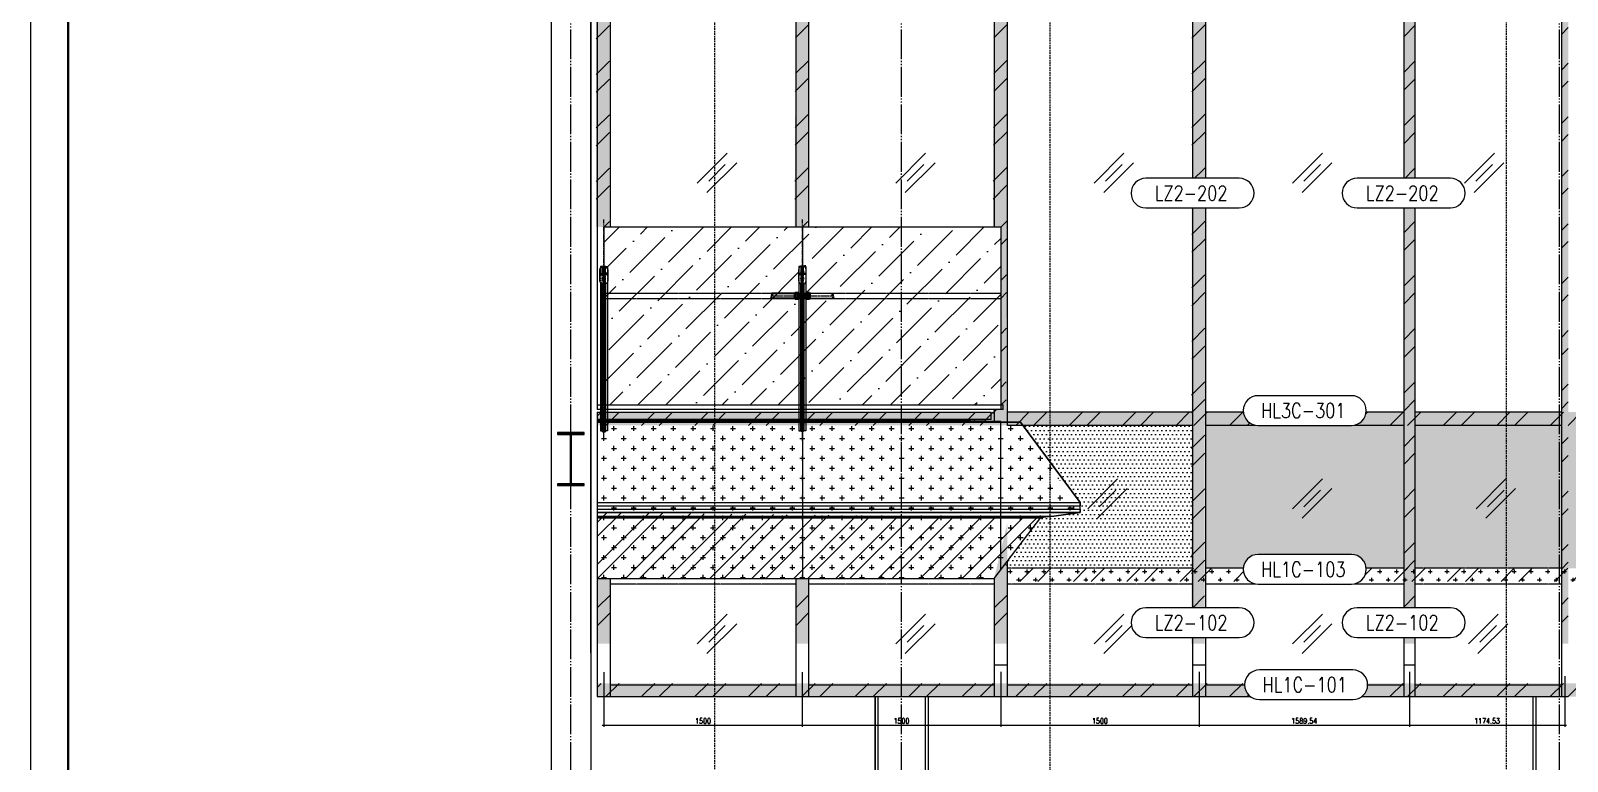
# Model space of a CAD drawing. Extents: x -3378 to 102197, y -3799 to 48702.
# Drawn here: x -3378 to 8238, y 23866 to 29388 of the extents above; entities that cross this region are included whole.
import ezdxf
from ezdxf.enums import TextEntityAlignment as Align

# ---------------------------------------------------------------- set-up
doc = ezdxf.new("R2010")
doc.units = 0
doc.set_wipeout_variables(frame=1)
for name, pattern in [('1', [8, 4, 4]), ('ACAD_ISO02W100', [15, 12, -3]), ('ACISOTGB', [9, 4, -1, 1, -1, 1, -1]), ('CENTER', [2, 1.25, -0.25, 0.25, -0.25]), ('CENTER2', [28.575, 19.05, -3.175, 3.175, -3.175]), ('HIDDEN', [0.375, 0.25, -0.125]), ('JIS_09_15', [18.9, 15, -0.9, 0.6, -0.9, 0.6, -0.9])]:
    doc.linetypes.add(name, pattern=pattern)
for name, color, linetype in [('###4.方位代碼-N', 7, 'Continuous'), ('(圖框)', 7, 'Continuous'), ('0-蝶翼', 7, 'Continuous'), ('CENTER', 4, 'CENTER'), ('GM_ANNO_CLMN_LINE', 8, 'JIS_09_15'), ('GM_SECT_7', 7, 'Continuous'), ('GM_STEL_PRIM', 3, 'Continuous'), ('GM_STEL_SECD', 71, 'Continuous'), ('不鏽鋼板S.S.PANEL', 30, 'Continuous'), ('中心線 CENTER', 6, 'CENTER'), ('剖面線 HATCH', 251, 'Continuous'), ('玻璃 GLASS', 4, 'Continuous'), ('結構體 STRUCTURAL', 154, 'Continuous'), ('螺絲、螺栓', 4, 'Continuous'), ('視覺模型鋁擠型暫替', 4, 'Continuous'), ('視覺模型鋁擠型暫替材質文字', 1, 'Continuous'), ('金屬面材 METAL PANEL', 2, 'Continuous'), ('隱藏線 HIDDEN', 8, 'HIDDEN')]:
    doc.layers.add(name, color=color, linetype=linetype)
doc.layers.add('不顯示', color=254, linetype='Continuous', plot=False)
for name, color, linetype, lineweight in [('中心线', 1, 'CENTER2', 15), ('粗实线', 7, 'Continuous', 40), ('粗线', 7, 'Continuous', 40), ('虚线', 6, 'HIDDEN', 13), ('（粗实线0.35)', 7, '1', 40)]:
    doc.layers.add(name, color=color, linetype=linetype, lineweight=lineweight)
doc.styles.add('CHINA', font='simplex.shx', dxfattribs={"width": 0.75, "bigfont": 'chineset.shx'})
doc.styles.add('romans', font='romans.shx', dxfattribs={"width": 0.5, "bigfont": ' chineset.shx'})
doc.styles.add('型式1', font='')
doc.styles.get('型式1').set_extended_font_data('PMingLiU')
doc.dimstyles.new('BCM-20', dxfattribs={"dimscale": 20, "dimtxt": 2, "dimasz": 0.6, "dimexe": 0.6, "dimexo": 0.6, "dimgap": 0.6, "dimtad": 1, "dimdsep": 46, "dimtxsty": 'CHINA', "dimblk": 'ARCHTICK', "dimcen": 0, "dimdle": 0.6, "dimclrd": 7, "dimclre": 7, "dimclrt": 54, "dimadec": 8, "dimazin": 2, "dimtfac": 1, "dimtix": 1, "dimtofl": 0, "dimtmove": 0, "dimatfit": 3, "dimldrblk": 'OPEN30', "dimfxl": 0.18, "dimtolj": 1, "dimtzin": 0, "dimarcsym": 1})
pattern_1 = [(225, (-3626.2, -53760.06), (202.0558, -202.0558), []), (225, (-3760.9, -53760.06), (202.0558, -202.0558), [])]

# ---------------------------------------------------------------- blocks, each defined once
blk = doc.blocks.new('*U112')
at = {"color": 6, "linetype": 'ACAD_ISO02W100', "lineweight": 9, "ltscale": 0.12}
for p, q in [((0, 8), (1, 8)), ((0, -8), (0, 8)), ((0, 3), (3, 3)), ((0, 1), (3, 1)), ((1, -8), (1, 8)), ((1, 8), (5, 4)), ((3, 3), (5, 0)), ((3, -3), (5, 0)), ((5, 4), (15, 4)), ((5, 4), (5, -4)), ((5, 4), (6, 3)), ((5, 3), (16, 3)), ((6, -4), (6, 4)), ((15, 4), (16, 3)), ((15, -4), (15, 4)), ((16, 3), (16, -3)), ((0, -1), (3, -1)), ((0, -3), (3, -3)), ((0, -8), (1, -8)), ((1, -8), (5, -4)), ((5, -3), (16, -3)), ((5, -4), (6, -3)), ((5, -4), (15, -4)), ((15, -4), (16, -3))]:
    blk.add_line(p, q, dxfattribs=at)
for centre, radius, start, end in [((2, 2), 1.32, 326.6933, 33.3067), ((1, 0), 2.26, 320.1408, 39.8592), ((2, -2), 1.32, 326.6933, 33.3067)]:
    blk.add_arc(centre, radius, start, end, dxfattribs=at)
at = {"layer": 'CENTER', "color": 1, "linetype": 'CENTER', "ltscale": 0.5}
blk.add_line((-2, 0), (17, 0), dxfattribs=at)
blk = doc.blocks.new('M8CF')
at = {"color": 7, "lineweight": 9, "flags": 128}
blk.add_lwpolyline([(-2, -1), (0, -3), (3, -1), (3, 1), (0, 3), (-2, 1)], close=True, dxfattribs=at)
at = {"color": 7, "lineweight": 9}
blk.add_circle((0, 0), 2.89, dxfattribs=at)
at = {"layer": 'CENTER', "color": 1, "linetype": 'CENTER', "ltscale": 0.5}
for p, q in [((-10, 0), (10, 0)), ((0, 10), (0, -10))]:
    blk.add_line(p, q, dxfattribs=at)
at = {"layer": '（粗实线0.35)', "ltscale": 20}
blk.add_circle((0, 0), 8, dxfattribs=at)
blk = doc.blocks.new('欄杆立柱正面')
at = {"layer": '不鏽鋼板S.S.PANEL'}
blk.add_lwpolyline([(-30, -325), (-30, -405, 1), (30, -405), (30, -325, 1)], format="xyb", close=True, dxfattribs=at)
for points in [[(-16, -300), (-26, -300), (-26, -310)], [(16, -300), (26, -300), (26, -310)], [(-26, -420), (-26, -1540), (-10, -1540), (-10, -433)], [(26, -420), (26, -1540), (10, -1540), (10, -433)], [(-231, -540), (-31, -540), (-31, -500), (-231, -500)], [(231, -540), (31, -540), (31, -500), (231, -500)]]:
    blk.add_lwpolyline(points, dxfattribs=at)
at = {"layer": '中心線 CENTER', "ltscale": 30}
blk.add_line((0, -1594), (0, 55), dxfattribs=at)
at = {"layer": '中心线', "ltscale": 10}
blk.add_line((0, -1565), (0, -300), dxfattribs=at)
at = {"layer": '中心线'}
blk.add_line((-224, -520), (224, -520), dxfattribs=at)
at = {"layer": '粗实线'}
for p, q in [((-51, -502), (-51, -539)), ((50, -502), (50, -539))]:
    blk.add_line(p, q, dxfattribs=at)
for points in [[(-10, -433), (-10, -1540), (10, -1540), (10, -433)], [(-10, -1345), (-10, -433)], [(10, -1345), (10, -433)]]:
    blk.add_lwpolyline(points, dxfattribs=at)
for points in [[(-31, -502), (-51, -502), (-51, -502), (-51, -538), (-51, -539), (-31, -539)], [(-26, -501), (-31, -501), (-31, -539), (-26, -539)], [(26, -501), (31, -501), (31, -539), (26, -539)], [(31, -502), (50, -502), (51, -502), (51, -538), (50, -539), (31, -539)]]:
    blk.add_lwpolyline(points, close=True, dxfattribs=at)
at = {"layer": '粗实线', "color": 3}
for points in [[(-231, -500), (-227, -512), (-235, -528), (-231, -540)], [(231, -500), (227, -512), (235, -528), (231, -540)]]:
    blk.add_spline(points, degree=3, dxfattribs=at)
at = {"layer": '粗线', "color": 4, "linetype": 'ACISOTGB', "ltscale": 2}
for points in [[(-31, -497), (-53, -497), (-56, -500), (-56, -540), (-53, -544), (-31, -544)], [(31, -497), (53, -497), (56, -500), (56, -540), (53, -544), (31, -544)]]:
    blk.add_lwpolyline(points, dxfattribs=at)
at = {"layer": '虚线', "ltscale": 5}
for p, q in [((-10, -330), (10, -330)), ((-10, -400), (10, -400))]:
    blk.add_line(p, q, dxfattribs=at)
at = {"layer": '虚线', "ltscale": 10}
for p, q in [((-31, -539), (-232, -539)), ((-230, -502), (-31, -502)), ((-31, -503), (-51, -503)), ((-51, -537), (-31, -537)), ((230, -502), (31, -502)), ((31, -503), (51, -503)), ((51, -537), (31, -537)), ((31, -539), (232, -539))]:
    blk.add_line(p, q, dxfattribs=at)
at = {"layer": '虚线', "ltscale": 34}
for points in [[(-26, -310), (-26, -420)], [(-10, -433), (-10, -300), (-16, -300)], [(10, -433), (10, -305), (-10, -305), (-10, -433)], [(10, -433), (10, -300), (16, -300)], [(26, -310), (26, -420)]]:
    blk.add_lwpolyline(points, dxfattribs=at)
at = {"layer": '虚线', "ltscale": 11}
blk.add_lwpolyline([(-19, -350), (19, -350), (19, -360), (-19, -360)], close=True, dxfattribs=at)
at = {"layer": '（粗实线0.35)'}
for name, p in [('*U112', (-26, -355)), ('M8CF', (0, -390)), ('*U112', (-31, -520))]:
    blk.add_blockref(name, p, dxfattribs=at)
at = {"layer": '（粗实线0.35)', "xscale": -1, "rotation": 180}
blk.add_blockref('M8CF', (0, -340), dxfattribs=at)
at = {"layer": '（粗实线0.35)', "xscale": -1}
for p in [(26, -355), (31, -520)]:
    blk.add_blockref('*U112', p, dxfattribs=at)
blk = doc.blocks.new('H-400x200x8x13')
at = {"layer": '視覺模型鋁擠型暫替', "linetype": 'Continuous'}
h = blk.add_hatch(dxfattribs=at)
h.set_pattern_fill('ANSI31', color=1, scale=30, angle=180)
h.set_pattern_definition([(225, (85874.229, 995633.081), (2.65165043, -2.65165043), [])])
h.paths.add_polyline_path([(300, -400), (300, -387), (217, -387, -0.414214), (204, -374), (204, -26, -0.414214), (217, -13), (300, -13), (300, 0), (100, 0), (100, -13), (183, -13, -0.414214), (196, -26), (196, -374, -0.414214), (183, -387), (100, -387), (100, -400)])
blk.add_lwpolyline([(100, -13), (183, -13, -0.414214), (196, -26), (196, -374, -0.414214), (183, -387), (100, -387), (100, -400), (300, -400), (300, -387), (217, -387, -0.414214), (204, -374), (204, -26, -0.414214), (217, -13), (300, -13), (300, 0), (100, 0)], format="xyb", close=True, dxfattribs=at)
blk = doc.blocks.new('欄杆邊')
at = {"layer": '不鏽鋼板S.S.PANEL'}
blk.add_lwpolyline([(-30, -25), (-30, -105, 1), (30, -105), (30, -25, 1)], format="xyb", close=True, dxfattribs=at)
for points in [[(-16, 0), (-26, 0), (-26, -10)], [(16, 0), (26, 0), (26, -10)], [(-26, -120), (-26, -1240), (-10, -1240), (-10, -133)], [(26, -120), (26, -1240), (10, -1240), (10, -133)]]:
    blk.add_lwpolyline(points, dxfattribs=at)
at = {"layer": '中心線 CENTER', "ltscale": 30}
blk.add_line((0, -1294), (0, 355), dxfattribs=at)
blk.add_line((0, -1294), (0, 355), dxfattribs=at)
at = {"layer": '中心线', "ltscale": 10}
blk.add_line((0, -1265), (0, 0), dxfattribs=at)
at = {"layer": '粗实线'}
blk.add_lwpolyline([(-10, -130), (-10, -1245), (10, -1245), (10, -130)], dxfattribs=at)
at = {"layer": '虚线', "ltscale": 5}
for p, q in [((-10, -30), (10, -30)), ((-10, -100), (10, -100))]:
    blk.add_line(p, q, dxfattribs=at)
at = {"layer": '虚线', "ltscale": 34}
for points in [[(-10, -133), (-10, 0), (-16, 0)], [(10, -133), (10, 0), (16, 0)], [(-26, -10), (-26, -120)], [(10, -133), (10, -5), (-10, -5), (-10, -133)], [(26, -10), (26, -120)]]:
    blk.add_lwpolyline(points, dxfattribs=at)
at = {"layer": '虚线', "ltscale": 11}
blk.add_lwpolyline([(-19, -50), (19, -50), (19, -60), (-19, -60)], close=True, dxfattribs=at)
at = {"layer": '（粗实线0.35)'}
for name, p in [('*U112', (-26, -55)), ('M8CF', (0, -90))]:
    blk.add_blockref(name, p, dxfattribs=at)
at = {"layer": '（粗实线0.35)', "xscale": -1, "rotation": 180}
blk.add_blockref('M8CF', (0, -40), dxfattribs=at)
at = {"layer": '（粗实线0.35)', "xscale": -1}
blk.add_blockref('*U112', (26, -55), dxfattribs=at)
blk = doc.blocks.new('_ArchTick')
at = {"color": 0, "linetype": 'ByBlock', "const_width": 0.15}
blk.add_lwpolyline([(-0.5, -0.5), (0.5, 0.5)], dxfattribs=at)
blk = doc.blocks.new('*D125')
at = {"color": 7, "lineweight": -2, "transparency": 16777216}
for p, q in [((955, 24539), (955, 24127)), ((2455, 24539), (2455, 24127)), ((943, 24139), (2467, 24139))]:
    blk.add_line(p, q, dxfattribs=at)
at = {"layer": 'Defpoints', "color": 0, "transparency": 16777216}
for p in [(955, 24551, 0), (2455, 24551, 0), (2455, 24139)]:
    blk.add_point(p, dxfattribs=at)
at = {"color": 7, "lineweight": -2, "transparency": 16777216, "xscale": 12, "yscale": 12, "zscale": 12, "rotation": 180}
blk.add_blockref('_ArchTick', (955, 24139), dxfattribs=at)
at = {"color": 7, "lineweight": -2, "transparency": 16777216, "xscale": 12, "yscale": 12, "zscale": 12}
blk.add_blockref('_ArchTick', (2455, 24139), dxfattribs=at)
at = {"color": 54, "transparency": 16777216, "insert": (1705, 24171), "char_height": 40, "attachment_point": 5, "style": 'CHINA'}
blk.add_mtext('\\A1;1500', dxfattribs=at)
blk = doc.blocks.new('_Open30')
at = {"color": 0, "linetype": 'ByBlock', "lineweight": -2}
for p, q in [((-1, 0.27), (0, 0)), ((0, 0), (-1, -0.27)), ((0, 0), (-1, 0))]:
    blk.add_line(p, q, dxfattribs=at)
blk = doc.blocks.new('*D126')
at = {"color": 7, "lineweight": -2, "transparency": 16777216}
for p, q in [((2455, 24539), (2455, 24127)), ((3955, 24543), (3955, 24127)), ((2443, 24139), (3967, 24139))]:
    blk.add_line(p, q, dxfattribs=at)
at = {"layer": 'Defpoints', "color": 0, "transparency": 16777216}
for p in [(2455, 24551, 0), (3955, 24555, 0), (3955, 24139)]:
    blk.add_point(p, dxfattribs=at)
at = {"color": 7, "lineweight": -2, "transparency": 16777216, "xscale": 12, "yscale": 12, "zscale": 12, "rotation": 180}
blk.add_blockref('_ArchTick', (2455, 24139), dxfattribs=at)
at = {"color": 7, "lineweight": -2, "transparency": 16777216, "xscale": 12, "yscale": 12, "zscale": 12}
blk.add_blockref('_ArchTick', (3955, 24139), dxfattribs=at)
at = {"color": 54, "transparency": 16777216, "insert": (3205, 24171), "char_height": 40, "attachment_point": 5, "style": 'CHINA'}
blk.add_mtext('\\A1;1500', dxfattribs=at)
blk = doc.blocks.new('*D127')
at = {"color": 7, "lineweight": -2, "transparency": 16777216}
for p, q in [((3955, 24543), (3955, 24127)), ((5455, 24543), (5455, 24127)), ((3943, 24139), (5467, 24139))]:
    blk.add_line(p, q, dxfattribs=at)
at = {"layer": 'Defpoints', "color": 0, "transparency": 16777216}
for p in [(3955, 24555, 0), (5455, 24555, 0), (5455, 24139)]:
    blk.add_point(p, dxfattribs=at)
at = {"color": 7, "lineweight": -2, "transparency": 16777216, "xscale": 12, "yscale": 12, "zscale": 12, "rotation": 180}
blk.add_blockref('_ArchTick', (3955, 24139), dxfattribs=at)
at = {"color": 7, "lineweight": -2, "transparency": 16777216, "xscale": 12, "yscale": 12, "zscale": 12}
blk.add_blockref('_ArchTick', (5455, 24139), dxfattribs=at)
at = {"color": 54, "transparency": 16777216, "insert": (4705, 24171), "char_height": 40, "attachment_point": 5, "style": 'CHINA'}
blk.add_mtext('\\A1;1500', dxfattribs=at)
blk = doc.blocks.new('*D128')
at = {"color": 7, "lineweight": -2, "transparency": 16777216}
for p, q in [((5455, 24543), (5455, 24127)), ((7045, 24543), (7045, 24127)), ((5443, 24139), (7057, 24139))]:
    blk.add_line(p, q, dxfattribs=at)
at = {"layer": 'Defpoints', "color": 0, "transparency": 16777216}
for p in [(5455, 24555, 0), (7045, 24555), (7045, 24139)]:
    blk.add_point(p, dxfattribs=at)
at = {"color": 7, "lineweight": -2, "transparency": 16777216, "xscale": 12, "yscale": 12, "zscale": 12, "rotation": 180}
blk.add_blockref('_ArchTick', (5455, 24139), dxfattribs=at)
at = {"color": 7, "lineweight": -2, "transparency": 16777216, "xscale": 12, "yscale": 12, "zscale": 12}
blk.add_blockref('_ArchTick', (7045, 24139), dxfattribs=at)
at = {"color": 54, "transparency": 16777216, "insert": (6250, 24171), "char_height": 40, "attachment_point": 5, "style": 'CHINA'}
blk.add_mtext('\\A1;1589.54', dxfattribs=at)
blk = doc.blocks.new('*D129')
at = {"color": 7, "lineweight": -2, "transparency": 16777216}
for p, q in [((7045, 24543), (7045, 24127)), ((8220, 24509), (8220, 24127)), ((7033, 24139), (8232, 24139))]:
    blk.add_line(p, q, dxfattribs=at)
at = {"layer": 'Defpoints', "color": 0, "transparency": 16777216}
for p in [(7045, 24555), (8220, 24521), (8220, 24139)]:
    blk.add_point(p, dxfattribs=at)
at = {"color": 7, "lineweight": -2, "transparency": 16777216, "xscale": 12, "yscale": 12, "zscale": 12, "rotation": 180}
blk.add_blockref('_ArchTick', (7045, 24139), dxfattribs=at)
at = {"color": 7, "lineweight": -2, "transparency": 16777216, "xscale": 12, "yscale": 12, "zscale": 12}
blk.add_blockref('_ArchTick', (8220, 24139), dxfattribs=at)
at = {"color": 54, "transparency": 16777216, "insert": (7632, 24171), "char_height": 40, "attachment_point": 5, "style": 'CHINA'}
blk.add_mtext('\\A1;1174.53', dxfattribs=at)
blk = doc.blocks.new('PLAN-圖框')
at = {"layer": '(圖框)', "color": 4, "linetype": 'Continuous', "lineweight": 0}
blk.add_3dface([(20500, -14391.5), (0, -14391.5), (0, 0), (20500, 0)], dxfattribs=at)
at = {"layer": '(圖框)', "color": 1, "linetype": 'Continuous', "lineweight": 40}
blk.add_3dface([(149.7, -14142.1), (20200.7, -14142.1), (20200.7, -249.4), (149.7, -249.4)], dxfattribs=at)
at = {"layer": '(圖框)', "style": '型式1'}
blk.add_attdef('全球人壽', (13776.3, -13971.5), '', height=124.7, dxfattribs=at)
at = {"style": '型式1', "width": 0.8}
blk.add_attdef('圖號-橫', (17230.3, -13782.2), '', height=103.4, dxfattribs=at)
blk = doc.blocks.new('球號-North')
at = {"color": 3, "linetype": 'ByBlock'}
blk.add_wipeout([(147, 0), (161.5, 2.3), (174.5, 8.9), (184.8, 19.3), (191.5, 32.3), (193.8, 46.8), (191.5, 61.2), (184.8, 74.2), (174.5, 84.6), (161.5, 91.2), (147, 93.5), (-147, 93.5), (-161.5, 91.2), (-174.5, 84.6), (-184.8, 74.2), (-191.5, 61.2), (-193.8, 46.8), (-191.5, 32.3), (-184.8, 19.3), (-174.5, 8.9), (-161.5, 2.3), (-147, 0)], dxfattribs=at).dxf.layer = '###4.方位代碼-N'
at = {"layer": '###4.方位代碼-N', "color": 3, "linetype": 'ByBlock'}
blk.add_lwpolyline([(147, 93.5), (-147, 93.5, 1), (-147, 0), (147, 0, 1)], format="xyb", close=True, dxfattribs=at)
at = {"layer": '###4.方位代碼-N', "color": 3, "linetype": 'ByBlock', "style": 'romans', "width": 0.8}
blk.add_attdef('N01-999', text='', height=46.8, dxfattribs=at).set_placement((-4.5, 46.8), align=Align.MIDDLE)

msp = doc.modelspace()

# ---------------------------------------------------------------- hatches: boundary and pattern name
at = {"layer": 'GM_SECT_7'}
h = msp.add_hatch(dxfattribs=at)
h.set_pattern_fill('ANSI32', color=256, scale=30)
h.set_pattern_definition([(45, (-42317.86, -53760.06), (-202.0558, 202.0558), []), (45, (-42183.16, -53760.06), (-202.0558, 202.0558), [])])
h.paths.add_polyline_path([(896.728, 35030.012), (996.673, 35030.012), (996.673, 35405.012), (896.728, 35405.012)])
h.paths.add_polyline_path([(896.728, 32205.017), (996.673, 32205.017), (996.673, 33848.512), (896.728, 33848.512)])
h.paths.add_polyline_path([(896.728, 27905.013), (996.673, 27905.013), (996.673, 29646.716), (896.728, 29632.454)])
h.paths.add_polyline_path([(1005.462, 25248.511), (905.462, 25248.511), (905.462, 24755.012), (1005.462, 24755.012)])
h = msp.add_hatch(dxfattribs=at)
h.set_pattern_fill('ANSI32', color=256, scale=30)
h.set_pattern_definition([(45, (-40817.86, -53760.06), (-202.0558, 202.0558), []), (45, (-40683.16, -53760.06), (-202.0558, 202.0558), [])])
h.paths.add_polyline_path([(2396.728, 35030.012), (2496.673, 35030.012), (2496.673, 35405.012), (2396.728, 35405.012)])
h.paths.add_polyline_path([(2396.728, 32205.017), (2496.673, 32205.017), (2496.673, 33848.512), (2396.728, 33848.512)])
h.paths.add_polyline_path([(2396.728, 27905.013), (2496.673, 27905.013), (2505.462, 29548.512), (2405.462, 29548.512)])
h.paths.add_polyline_path([(2505.462, 25248.511), (2405.462, 25248.511), (2405.462, 24755.012), (2505.462, 24755.012)])
h = msp.add_hatch(dxfattribs=at)
h.set_pattern_fill('ANSI32', color=256, scale=30)
h.set_pattern_definition([(45, (-39317.86, -53760.06), (-202.0558, 202.0558), []), (45, (-39183.16, -53760.06), (-202.0558, 202.0558), [])])
h.paths.add_polyline_path([(3896.728, 35030.012), (3996.673, 35030.012), (3996.673, 35405.012), (3896.728, 35405.012)])
h.paths.add_polyline_path([(3896.728, 32205.017), (3996.673, 32205.017), (4005.462, 33805.004), (3906.454, 33805.004)])
h.paths.add_polyline_path([(4005.462, 25378.863), (3905.459, 25248.511), (3905.462, 24755.012), (4005.462, 24755.012)])
h.paths.add_polyline_path([(3955.465, 26525.013), (3896.728, 26525.013), (3896.728, 26430.012), (3996.673, 26430.012), (4005.462, 29548.513), (3905.462, 29548.513), (3896.728, 27905.013), (3955.465, 27905.013)])
h = msp.add_hatch(dxfattribs=at)
h.set_pattern_fill('ANSI32', color=256, scale=30)
h.set_pattern_definition([(45, (-37817.86, -53760.06), (-202.0558, 202.0558), []), (45, (-37683.16, -53760.06), (-202.0558, 202.0558), [])])
h.paths.add_polyline_path([(5505.462, 33978.864), (5405.462, 33848.513), (5396.728, 24755.012), (5496.673, 24755.012)])
h.paths.add_polyline_path([(5396.728, 35030.012), (5496.673, 35030.012), (5496.673, 35405.012), (5396.728, 35405.012)])
h = msp.add_hatch(dxfattribs=at)
h.set_pattern_fill('ANSI32', color=256, scale=30)
h.set_pattern_definition([(45, (-36228.33, -53760.06), (-202.0558, 202.0558), []), (45, (-36093.62, -53760.06), (-202.0558, 202.0558), [])])
h.paths.add_polyline_path([(7001.513, 35405.012), (7001.513, 24755.012), (7086.21, 24755.012), (7086.21, 35405.012)])
h = msp.add_hatch(dxfattribs=at)
h.set_pattern_fill('ANSI32', color=256, scale=30)
h.set_pattern_definition([(45, (-35053.8, -53760.06), (-202.0558, 202.0558), []), (45, (-34919.1, -53760.06), (-202.0558, 202.0558), [])])
h.paths.add_polyline_path([(8245.113, 24755.012), (8245.113, 35405.012), (8193.935, 35405.012), (8193.935, 24755.012)])
h = msp.add_hatch(dxfattribs=at)
h.set_pattern_fill('ANSI32', color=256, scale=30, angle=180)
h.set_pattern_definition(pattern_1)
h.paths.add_polyline_path([(905.462, 26504.98), (905.462, 26405.035), (8673.224, 26405.035), (8673.224, 26504.98)])
h = msp.add_hatch(dxfattribs=at)
h.set_pattern_fill('ANSI32', color=256, scale=30, angle=180)
h.set_pattern_definition(pattern_1)
h.paths.add_polyline_path([(4005.462, 25325.012), (4005.462, 25225.067), (8673.224, 25225.067), (8673.224, 25325.012)])
h = msp.add_hatch(dxfattribs=at)
h.set_pattern_fill('ANSI32', color=256, scale=30, angle=180)
h.set_pattern_definition([(225, (-3626.2, -55810.06), (202.0558, -202.0558), []), (225, (-3760.9, -55810.06), (202.0558, -202.0558), [])])
h.paths.add_polyline_path([(905.462, 24454.98), (905.462, 24355.035), (8673.224, 24355.035), (8673.224, 24454.98)])
at = {"layer": 'GM_STEL_PRIM'}
h = msp.add_hatch(dxfattribs=at)
h.set_pattern_fill('DOTS', color=256, scale=20)
h.set_pattern_definition([(0, (224645.242, -281448.842), (15.875, 31.75), [0, -31.75])])
h.paths.add_polyline_path([(5405.462, 26405.012), (4123.98, 26405.012), (4555.463, 25822.512), (4555.462, 25822.512), (4555.462, 25747.513), (4555.47, 25747.513), (4357.468, 25719.259), (4336.228, 25719.259), (4258.047, 25708.103), (4258.48, 25705.066), (3955.462, 25325.012), (5405.462, 25325.012)])
h = msp.add_hatch(dxfattribs=at)
h.set_pattern_fill('DOTS', color=256, scale=20)
h.set_pattern_definition([(0, (-3626.21, -53760.06), (15.875, 31.75), [0, -31.75])])
h.paths.add_polyline_path([(5505.462, 25325.012), (7001.513, 25325.012), (7001.513, 26405.012), (5505.462, 26405.012)])
h.paths.add_polyline_path([(7088.485, 25325.012), (8193.935, 25325.012), (8193.935, 26405.012), (7088.485, 26405.012)])
h.paths.add_polyline_path([(8245.113, 25325.012), (8673.224, 25325.012), (8673.224, 26405.012), (8245.113, 26405.012)])
at = {"layer": '剖面線 HATCH'}
h = msp.add_hatch(dxfattribs=at)
h.set_pattern_fill('CROSS', color=256, scale=10)
h.set_pattern_definition([(0, (-43354.424, -53760.06), (63.5, 63.5), [31.75, -95.25]), (90, (-43338.55, -53775.936), (-63.5, 63.5), [31.75, -95.25])])
h.paths.add_polyline_path([(896.728, 35030.012), (996.673, 35030.012), (996.673, 35405.012), (896.728, 35405.012)])
h.paths.add_polyline_path([(896.728, 32205.017), (996.673, 32205.017), (996.673, 33848.512), (896.728, 33848.512)])
h.paths.add_polyline_path([(896.728, 27905.013), (996.673, 27905.013), (996.673, 29646.716), (896.728, 29632.454)])
h.paths.add_polyline_path([(1005.462, 25248.511), (905.462, 25248.511), (905.462, 24755.012), (1005.462, 24755.012)])
h = msp.add_hatch(dxfattribs=at)
h.set_pattern_fill('CROSS', color=256, scale=10)
h.set_pattern_definition([(0, (-41854.424, -53760.06), (63.5, 63.5), [31.75, -95.25]), (90, (-41838.55, -53775.936), (-63.5, 63.5), [31.75, -95.25])])
h.paths.add_polyline_path([(2396.728, 35030.012), (2496.673, 35030.012), (2496.673, 35405.012), (2396.728, 35405.012)])
h.paths.add_polyline_path([(2396.728, 32205.017), (2496.673, 32205.017), (2496.673, 33848.512), (2396.728, 33848.512)])
h.paths.add_polyline_path([(2396.728, 27905.013), (2496.673, 27905.013), (2505.462, 29548.512), (2405.462, 29548.512)])
h.paths.add_polyline_path([(2505.462, 25248.511), (2405.462, 25248.511), (2405.462, 24755.012), (2505.462, 24755.012)])
h = msp.add_hatch(dxfattribs=at)
h.set_pattern_fill('CROSS', color=256, scale=10)
h.set_pattern_definition([(0, (-40354.424, -53760.06), (63.5, 63.5), [31.75, -95.25]), (90, (-40338.55, -53775.936), (-63.5, 63.5), [31.75, -95.25])])
h.paths.add_polyline_path([(3896.728, 35030.012), (3996.673, 35030.012), (3996.673, 35405.012), (3896.728, 35405.012)])
h.paths.add_polyline_path([(3896.728, 32205.017), (3996.673, 32205.017), (3996.673, 34053.735), (3896.728, 34039.474)])
h.paths.add_polyline_path([(4005.462, 25667.776), (3905.459, 25248.511), (3905.462, 24755.012), (4005.462, 24755.012)])
h.paths.add_polyline_path([(3955.465, 26525.013), (3896.728, 26525.013), (3896.728, 26430.012), (3996.673, 26430.012), (4005.462, 29548.513), (3905.462, 29548.513), (3896.728, 27905.013), (3955.465, 27905.013)])
h = msp.add_hatch(dxfattribs=at)
h.set_pattern_fill('CROSS', color=256, scale=10)
h.set_pattern_definition([(0, (-38854.424, -53760.06), (63.5, 63.5), [31.75, -95.25]), (90, (-38838.55, -53775.936), (-63.5, 63.5), [31.75, -95.25])])
h.paths.add_polyline_path([(5505.462, 33978.864), (5405.462, 33848.513), (5396.728, 24755.012), (5496.673, 24755.012)])
h.paths.add_polyline_path([(5396.728, 35030.012), (5496.673, 35030.012), (5496.673, 35405.012), (5396.728, 35405.012)])
h = msp.add_hatch(dxfattribs=at)
h.set_pattern_fill('CROSS', color=256, scale=10)
h.set_pattern_definition([(0, (-37264.887, -53760.06), (63.5, 63.5), [31.75, -95.25]), (90, (-37249.01, -53775.936), (-63.5, 63.5), [31.75, -95.25])])
h.paths.add_polyline_path([(7001.513, 35405.012), (7001.513, 24755.012), (7086.21, 24755.012), (7086.21, 35405.012)])
h = msp.add_hatch(dxfattribs=at)
h.set_pattern_fill('CROSS', color=256, scale=10)
h.set_pattern_definition([(0, (-36090.36, -53760.06), (63.5, 63.5), [31.75, -95.25]), (90, (-36074.487, -53775.936), (-63.5, 63.5), [31.75, -95.25])])
h.paths.add_polyline_path([(8245.113, 24755.012), (8245.113, 35405.012), (8193.935, 35405.012), (8193.935, 24755.012)])
h = msp.add_hatch(dxfattribs=at)
h.set_pattern_fill('ANSI36', color=4, scale=1200)
h.set_pattern_definition([(45, (31035.23, -585528.73), (79.549513, 291.681547), [375, -75, 0, -75])])
h.paths.add_polyline_path([(3955.462, 26560.089), (3955.467, 27905.065), (955.464, 27905.065), (955.459, 26560.089)])
h = msp.add_hatch(dxfattribs=at)
h.set_pattern_fill('CROSS', color=256, scale=10, angle=-90)
h.set_pattern_definition([(270, (-80491.85, 70756.13), (63.5, -63.5), [31.75, -95.25]), (360, (-80507.724, 70740.256), (63.5, 63.5), [31.75, -95.25])])
h.paths.add_polyline_path([(905.462, 26504.98), (905.462, 26405.035), (8673.224, 26405.035), (8673.224, 26504.98)])
h = msp.add_hatch(dxfattribs=at)
h.set_pattern_fill('CROSS', color=256, scale=300)
h.set_pattern_definition([(0, (173361.67, -982068.656), (75, 75), [37.5, -112.5]), (90, (173380.42, -982087.406), (-75, 75), [37.5, -112.5])])
h.paths.add_polyline_path([(905.461, 26430.012), (905.461, 25747.512), (4258.471, 25705.133), (4555.462, 25772.512), (4105.461, 26430.012)])
h.paths.add_polyline_path([(905.461, 25747.512), (905.461, 25248.511), (3905.462, 25248.512), (4258.471, 25705.133)])
h = msp.add_hatch(dxfattribs=at)
h.set_pattern_fill('ANSI32', color=256, scale=600)
h.set_pattern_definition([(45, (173361.67, -982068.66), (-159.099026, 159.099026), []), (45, (173467.74, -982068.66), (-159.099026, 159.099026), [])])
h.paths.add_polyline_path([(4258.471, 25705.133), (905.461, 25747.512), (905.461, 25248.511), (3905.462, 25248.512)])
h = msp.add_hatch(dxfattribs=at)
h.set_pattern_fill('CROSS', color=256, scale=10, angle=-90)
h.set_pattern_definition([(270, (-80491.85, 69576.164), (63.5, -63.5), [31.75, -95.25]), (360, (-80507.724, 69560.29), (63.5, 63.5), [31.75, -95.25])])
h.paths.add_polyline_path([(4005.462, 25325.012), (4005.462, 25225.067), (8673.224, 25225.067), (8673.224, 25325.012)])
h = msp.add_hatch(dxfattribs=at)
h.set_pattern_fill('CROSS', color=256, scale=10, angle=-90)
h.set_pattern_definition([(270, (-80491.85, 68706.13), (63.5, -63.5), [31.75, -95.25]), (360, (-80507.724, 68690.256), (63.5, 63.5), [31.75, -95.25])])
h.paths.add_polyline_path([(905.462, 24454.98), (905.462, 24355.035), (8673.224, 24355.035), (8673.224, 24454.98)])

# ---------------------------------------------------------------- linework, layer by layer
at = {"elevation": 0}
for points in [[(4005.462, 24592.921), (3905.461, 24592.921)], [(5505.462, 24592.921), (5405.462, 24592.921)], [(7088.485, 24592.921), (7001.513, 24592.921)]]:
    msp.add_lwpolyline(points, dxfattribs=at)
at = {"layer": 'GM_ANNO_CLMN_LINE', "ltscale": 15}
for p, q in [((705.461, 22085.458, 0), (705.461, 36412.589, 0)), ((3205.461, 22085.458, 0), (3205.461, 36412.589, 0)), ((8178.581, 22085.458, 0), (8178.581, 36412.589, 0))]:
    msp.add_line(p, q, dxfattribs=at)
at = {"layer": 'GM_STEL_SECD'}
for p, q in [((555.461, 34946.624, 0), (555.461, 22878.624, 0)), ((855.461, 34946.624, 0), (855.461, 22878.624, 0)), ((3005.461, 24355.012, 0), (3005.461, 22887.012, 0)), ((3026.461, 24355.012, 0), (3026.461, 22887.012, 0)), ((3384.461, 24355.012, 0), (3384.461, 22887.012, 0)), ((3405.461, 24355.012, 0), (3405.461, 22887.012, 0)), ((7978.581, 24355.012, 0), (7978.581, 22887.012, 0)), ((7999.581, 24355.012, 0), (7999.581, 22887.012, 0))]:
    msp.add_line(p, q, dxfattribs=at)
at = {"layer": '不顯示', "color": 20, "linetype": 'HIDDEN', "ltscale": 50}
for points in [[(1790.82, 35875.346), (1790.82, 22920.294), (803.692, 22920.294), (1790.82, 23490.213)], [(4325.974, 35881.437), (4325.974, 22926.386), (3338.845, 22926.386), (4325.974, 23496.305)], [(7776.701, 35855.739), (7776.701, 22900.687), (6789.572, 22900.687), (7776.701, 23470.606)]]:
    msp.add_lwpolyline(points, dxfattribs=at)
at = {"layer": '玻璃 GLASS'}
for p, q in [((1661.408, 28236.667), (1886.931, 28462.19)), ((3161.408, 28236.667), (3386.931, 28462.19)), ((4661.408, 28236.667), (4886.931, 28462.19)), ((6161.408, 28236.667), (6386.931, 28462.19)), ((7461.439, 28236.667), (7686.962, 28462.19)), ((1959.321, 28389.8), (1733.798, 28164.277)), ((1873.009, 28375.879), (1747.719, 28250.588)), ((3459.321, 28389.8), (3233.798, 28164.277)), ((3373.009, 28375.879), (3247.719, 28250.588)), ((4959.321, 28389.8), (4733.798, 28164.277)), ((4873.009, 28375.879), (4747.719, 28250.588)), ((6459.321, 28389.8), (6233.798, 28164.277)), ((6373.009, 28375.879), (6247.719, 28250.588)), ((7759.352, 28389.8), (7533.829, 28164.277)), ((7673.041, 28375.879), (7547.751, 28250.588)), ((955.462, 27905.013), (3955.465, 27905.013, 0)), ((955.462, 27905.013), (955.462, 26560.013)), ((3955.465, 27905.013, 0), (3955.465, 26560.013, 0)), ((4613.382, 25775.244), (4838.905, 26000.767)), ((4911.295, 25928.377), (4685.772, 25702.854)), ((4824.984, 25914.456), (4699.693, 25789.165)), ((6161.408, 25775.244), (6386.931, 26000.767)), ((6459.321, 25928.377), (6233.798, 25702.854)), ((6373.009, 25914.456), (6247.719, 25789.165)), ((7549.13, 25775.244), (7774.653, 26000.767)), ((7847.043, 25928.377), (7621.52, 25702.854)), ((7760.732, 25914.456), (7635.441, 25789.165)), ((1661.408, 24753.207), (1886.931, 24978.729)), ((3161.408, 24753.207), (3386.931, 24978.729)), ((4661.408, 24753.207), (4886.931, 24978.729)), ((6161.408, 24753.207), (6386.931, 24978.729)), ((7490.826, 24753.207), (7716.349, 24978.729)), ((1959.321, 24906.339), (1733.798, 24680.817)), ((1873.009, 24892.418), (1747.719, 24767.128)), ((3459.321, 24906.339), (3233.798, 24680.817)), ((3373.009, 24892.418), (3247.719, 24767.128)), ((4959.321, 24906.339), (4733.798, 24680.817)), ((4873.009, 24892.418), (4747.719, 24767.128)), ((6459.321, 24906.339), (6233.798, 24680.817)), ((6373.009, 24892.418), (6247.719, 24767.128)), ((7788.739, 24906.339), (7563.216, 24680.817)), ((7702.428, 24892.418), (7577.137, 24767.128))]:
    msp.add_line(p, q, dxfattribs=at)
at = {"layer": '結構體 STRUCTURAL'}
for p, q in [((555.461, 34950.012, 0), (555.461, 24687.022, 0)), ((855.461, 24687.022, 0), (855.461, 34950.012, 0))]:
    msp.add_line(p, q, dxfattribs=at)
at = {"layer": '結構體 STRUCTURAL', "elevation": 0}
msp.add_lwpolyline([(3405.461, 22887.012), (3005.461, 22887.012), (3005.461, 24355.012), (3405.461, 24355.012)], close=True, dxfattribs=at)
at = {"layer": '視覺模型鋁擠型暫替材質文字', "linetype": 'Continuous'}
msp.add_line((4555.462, 25747.512, 0), (905.461, 25747.512, 0), dxfattribs=at)
at = {"layer": '金屬面材 METAL PANEL'}
for p, q in [((7001.513, 35405.012, 0), (7001.513, 24355.012, 0)), ((7088.485, 24355.012, 0), (7088.485, 35405.012, 0)), ((8193.935, 35405.012, 0), (8193.935, 24355.012, 0)), ((5505.462, 24355.012, 0), (5505.462, 33978.864, 0)), ((5405.462, 33848.513, 0), (5405.462, 24355.012, 0)), ((905.462, 29548.512, 0), (905.462, 26560.013, 0)), ((1005.462, 27905.013, 0), (1005.462, 29548.512, 0)), ((2405.462, 29548.512, 0), (2405.462, 27905.013, 0)), ((2505.462, 27905.013, 0), (2505.462, 29548.512, 0)), ((3905.462, 29548.513, 0), (3905.462, 27905.013, 0)), ((4005.462, 26405.012, 0), (4005.462, 29548.513, 0)), ((2455.462, 27905.013, 0), (2455.462, 25248.511, 0)), ((3955.466, 27905.014, 0), (3955.465, 27905.017, 0)), ((905.462, 26560.013, 0), (3955.465, 26560.013, 0)), ((905.462, 26560.013, 0), (905.462, 26525.013, 0)), ((3955.465, 26525.013, 0), (905.462, 26525.013, 0)), ((905.462, 26505.012, 0), (3882.942, 26505.012, 0)), ((905.462, 26505.012, 0), (905.462, 26450.012, 0)), ((3882.942, 26450.012, 0), (3882.942, 26505.012, 0)), ((3882.942, 26505.012, 0), (3882.942, 26505.012, 0)), ((3905.462, 26525.013, 0), (3905.462, 26435.345, 0)), ((3955.465, 26560.013, 0), (3973.465, 26560.013, 0)), ((3955.465, 26560.013, 0), (3955.465, 26525.013, 0)), ((3973.465, 26525.013, 0), (3955.465, 26525.013, 0)), ((3973.465, 26525.013, 0), (3973.465, 26560.013, 0)), ((5405.462, 26504.98, 0), (4005.462, 26504.98, 0)), ((7001.513, 26504.98, 0), (5505.462, 26504.98, 0)), ((8193.935, 26504.98, 0), (7088.485, 26504.98, 0)), ((3882.942, 26450.012, 0), (905.462, 26450.012, 0)), ((905.462, 26450.011, 0), (905.462, 26440.011, 0)), ((905.462, 26440.012, 0), (905.462, 26430.012, 0)), ((3730.462, 26440.012, 0), (905.462, 26440.012, 0)), ((905.462, 26430.012, 0), (905.462, 25822.512, 0)), ((905.462, 26430.012, 0), (3955.462, 26430.012, 0)), ((3955.462, 26434.012, 0), (3730.462, 26440.012, 0)), ((3756.942, 26439.305, 0), (3756.942, 26450.012, 0)), ((3955.462, 26430.012, 0), (3955.462, 26434.012, 0)), ((3955.462, 25822.512, 0), (3955.462, 26430.012, 0)), ((3955.462, 26430.012, 0), (4105.462, 26430.012, 0)), ((3955.469, 26434.012, 0), (4105.462, 26430.012, 0)), ((5405.462, 26405.012, 0), (4005.462, 26405.012, 0)), ((4105.462, 26430.012, 0), (4105.462, 26430.012, 0)), ((4105.462, 26430.012, 0), (4555.463, 25822.512, 0)), ((7001.513, 26405.012, 0), (5505.462, 26405.012, 0)), ((8193.935, 26405.012, 0), (7088.485, 26405.012, 0)), ((905.462, 25822.512, 0), (905.462, 25797.512, 0)), ((905.462, 25822.512, 0), (3955.462, 25822.512, 0)), ((905.462, 25797.512, 0), (3955.462, 25797.512, 0)), ((905.462, 25797.512, 0), (905.462, 25772.512, 0)), ((3955.462, 25797.512, 0), (3955.462, 25822.512, 0)), ((3955.462, 25822.512, 0), (4555.463, 25822.512, 0)), ((3955.462, 25797.512, 0), (4555.463, 25797.512, 0)), ((3955.462, 25772.512, 0), (3955.462, 25797.512, 0)), ((4505.463, 25797.512, 0), (4505.463, 25772.512, 0)), ((4555.463, 25822.513, 0), (4555.463, 25822.513, 0)), ((4555.463, 25822.512, 0), (4555.463, 25797.512, 0)), ((905.462, 25772.512, 0), (3955.462, 25772.512, 0)), ((905.462, 25772.512, 0), (905.462, 25747.512, 0)), ((905.462, 25747.512, 0), (905.462, 25719.259, 0)), ((905.462, 25747.512, 0), (3955.462, 25747.512, 0)), ((905.462, 25719.26, 0), (905.462, 25708.103, 0)), ((905.462, 25719.259, 0), (3955.462, 25719.259, 0)), ((905.462, 25708.103, 0), (3955.462, 25708.103, 0)), ((905.462, 25708.103, 0), (905.462, 25705.133, 0)), ((905.462, 25705.133, 0), (905.462, 25248.512, 0)), ((905.462, 25705.133, 0), (3955.462, 25705.133, 0)), ((3955.462, 25772.512, 0), (4555.463, 25772.512, 0)), ((3955.462, 25747.512, 0), (3955.462, 25772.512, 0)), ((3955.462, 25719.259, 0), (3955.462, 25747.512, 0)), ((3955.462, 25747.512, 0), (4555.463, 25747.512, 0)), ((3955.462, 25708.103, 0), (3955.462, 25719.26, 0)), ((3955.462, 25719.259, 0), (4357.468, 25719.259, 0)), ((3955.462, 25708.103, 0), (4258.048, 25708.103, 0)), ((3955.462, 25705.133, 0), (3955.462, 25708.103, 0)), ((3955.462, 25313.688, 0), (3955.462, 25705.133, 0)), ((3955.462, 25705.133, 0), (4258.471, 25705.133, 0)), ((4336.231, 25719.259, 0), (4258.048, 25708.103, 0)), ((4258.048, 25708.103, 0), (4258.048, 25708.103, 0)), ((4258.048, 25708.103, 0), (4258.471, 25705.133, 0)), ((4555.463, 25747.512, 0), (4357.468, 25719.259, 0)), ((4555.463, 25772.513, 0), (4555.463, 25772.517, 0)), ((4555.463, 25772.512, 0), (4555.463, 25747.512, 0)), ((4005.462, 24355.012, 0), (4005.462, 25378.863, 0)), ((905.462, 25248.512, 0), (1058.464, 25248.512, 0)), ((905.462, 25248.511, 0), (905.462, 24355.012, 0)), ((1005.462, 24355.012, 0), (1005.462, 25248.512, 0)), ((2405.462, 25248.511, 0), (2405.462, 24355.012, 0)), ((2505.462, 24355.012, 0), (2505.462, 25248.511, 0)), ((3905.459, 25248.511, 0), (3905.462, 24355.012, 0)), ((1005.463, 24445.012, 0), (2405.461, 24445.012, 0)), ((2505.462, 24445.012, 0), (3905.462, 24445.012, 0)), ((4005.462, 24445.012, 0), (5405.462, 24445.012, 0)), ((5505.462, 24445.012, 0), (7001.513, 24445.012, 0)), ((7088.486, 24445.012, 0), (8193.935, 24445.012, 0)), ((905.462, 24355.012, 0), (1005.462, 24355.012, 0)), ((1005.463, 24355.012, 0), (2405.461, 24355.012, 0)), ((2405.462, 24355.012, 0), (2505.462, 24355.012, 0)), ((2505.462, 24355.012, 0), (3905.462, 24355.012, 0)), ((3905.462, 24355.012, 0), (4005.462, 24355.012, 0)), ((4005.462, 24355.012, 0), (5405.462, 24355.012, 0)), ((5405.462, 24355.012, 0), (5505.462, 24355.012, 0)), ((5505.462, 24355.012, 0), (6976.626, 24355.012, 0)), ((6976.626, 24355.012, 0), (7001.513, 24355.012, 0)), ((7001.513, 24355.012, 0), (7088.485, 24355.012, 0)), ((7088.486, 24355.012, 0), (8193.935, 24355.012, 0)), ((8193.935, 24355.012, 0), (8245.113, 24355.012, 0))]:
    msp.add_line(p, q, dxfattribs=at)
at = {"layer": '金屬面材 METAL PANEL', "elevation": 0}
msp.add_lwpolyline([(905.461, 26430.012), (905.461, 25248.511), (3905.459, 25248.511), (4258.045, 25708.104), (4336.229, 25719.26), (4357.474, 25719.26), (4555.462, 25747.513), (4555.462, 25822.514), (4105.462, 26430.012), (905.461, 26430.013)], dxfattribs=at)
at = {"layer": '隱藏線 HIDDEN', "ltscale": 10}
for p, q in [((955.462, 27405.013, 0), (3955.465, 27405.013, 0)), ((955.462, 27365.013, 0), (3955.465, 27365.013, 0)), ((5405.462, 25325.012, 0), (4005.462, 25325.012, 0)), ((7001.513, 25325.012, 0), (5505.462, 25325.012, 0)), ((8193.935, 25325.012, 0), (7088.485, 25325.012, 0)), ((2405.462, 25205.012, 0), (1005.462, 25205.012, 0)), ((3905.462, 25205.012, 0), (2505.462, 25205.012, 0)), ((5405.462, 25205.012, 0), (4005.462, 25205.012, 0)), ((7001.513, 25205.012, 0), (5505.462, 25205.012, 0)), ((8193.935, 25205.012, 0), (7088.485, 25205.012, 0))]:
    msp.add_line(p, q, dxfattribs=at)

# ---------------------------------------------------------------- block references
at = {"xscale": -1}
msp.add_blockref('欄杆邊', (955.462, 27605.013), dxfattribs=at)
at = {"layer": '0-蝶翼', "xscale": 1.89, "yscale": 1.89, "zscale": 1.89}
msp.add_blockref('PLAN-圖框', (-3377.946, 41739.237), dxfattribs=at)
at = {"layer": '螺絲、螺栓'}
msp.add_blockref('欄杆立柱正面', (2455.463, 27905.013, 0), dxfattribs=at)
at = {"layer": '視覺模型鋁擠型暫替', "linetype": 'Continuous'}
msp.add_blockref('H-400x200x8x13', (505.461, 26350.012, 0), dxfattribs=at)

# ---------------------------------------------------------------- dimensions: what is measured, and where the dimension line sits
dim = msp.add_linear_dim(base=(2455.461, 24138.915, 0), p1=(955.461, 24550.576, 0), p2=(2455.461, 24550.576, 0), dimstyle='BCM-20')
dim.commit()
dim.dimension.update_dxf_attribs({"geometry": '*D125', "text_midpoint": (1705.461, 24170.915, 0)})
for base, p1, p2, picture, middle in [((3955.461, 24138.915, 0), (2455.461, 24550.576, 0), (3955.461, 24554.89, 0), '*D126', (3205.461, 24170.915, 0)), ((5455.461, 24138.915, 0), (3955.461, 24554.89, 0), (5455.461, 24554.89, 0), '*D127', (4705.461, 24170.915, 0)), ((7044.999, 24138.915, 0), (5455.461, 24554.89, 0), (7044.999, 24554.89, 0), '*D128', (6250.23, 24170.915, 0)), ((8219.523592257, 24138.914537058, 0.000022645), (7044.998592257, 24554.890263641, 0.000022645), (8219.523592257, 24521.184030418, 0.000022645), '*D129', (7632.261092257, 24170.914537058, 0.000022645))]:
    dim = msp.add_linear_dim(base=base, p1=p1, p2=p2, dimstyle='BCM-20', override={"dimtmove": 1})
    dim.commit()
    dim.dimension.update_dxf_attribs({"geometry": picture, "text_midpoint": middle})

# ---------------------------------------------------------------- next in the draw order: block references
at = {"layer": '###4.方位代碼-N', "xscale": 2.4, "yscale": 2.4, "zscale": 2.4}
for p, values in [((5405.462, 28048.371, 0), {'N01-999': 'LZ2-202'}), ((7001.513, 28048.371, 0), {'N01-999': 'LZ2-202'}), ((6253.487, 26405.012, 0), {'N01-999': 'HL3C-301'}), ((6253.487, 25205.012, 0), {'N01-999': 'HL1C-103'}), ((5405.462, 24801.761, 0), {'N01-999': 'LZ2-102'}), ((7001.513, 24801.761, 0), {'N01-999': 'LZ2-102'}), ((6264.227, 24332.804, 0), {'N01-999': 'HL1C-101'})]:
    msp.add_blockref('球號-North', p, dxfattribs=at).add_auto_attribs(values)

doc.saveas('drawing.dxf')
